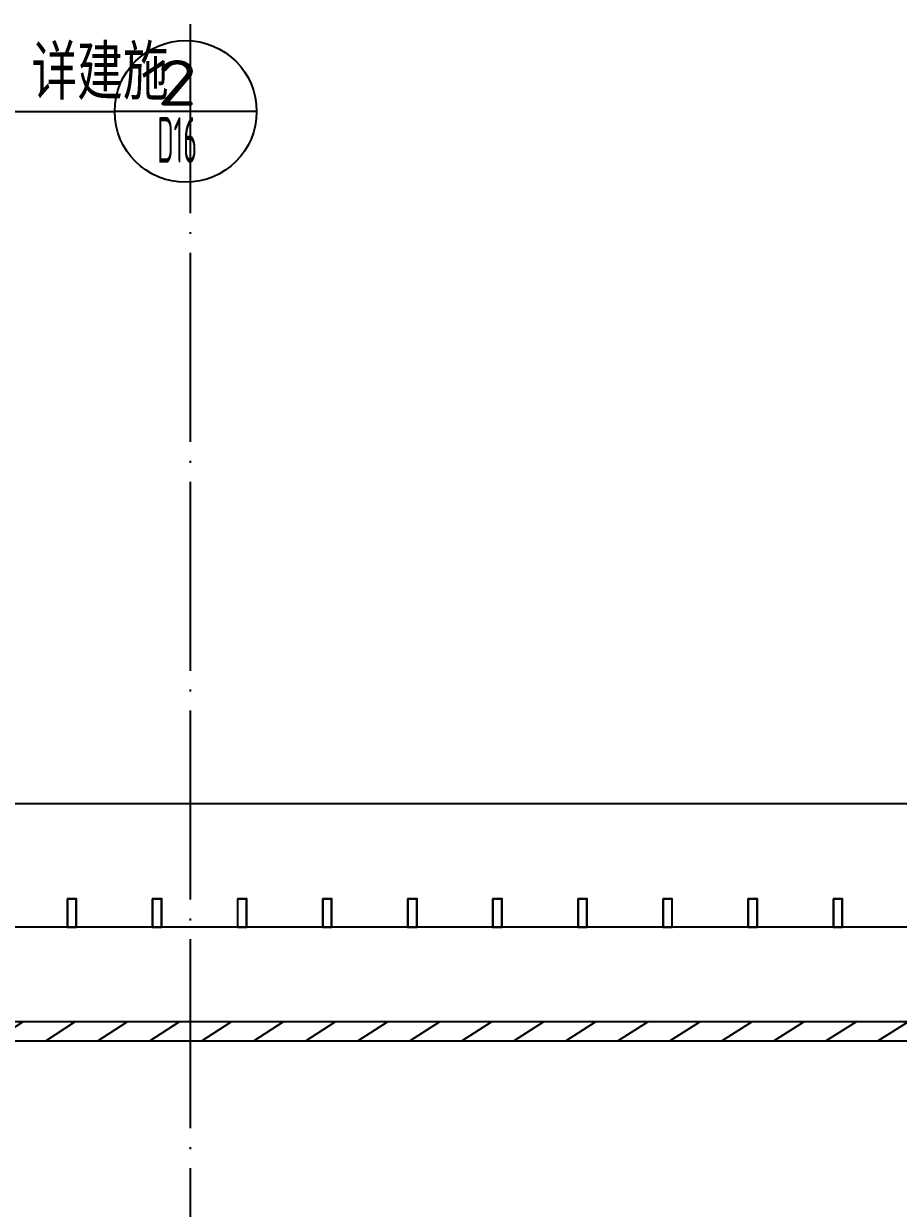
# Model space of a CAD drawing. Header units: inches. Extents: x 0 to 1813292486, y 0 to 3473589894.
# Drawn here: x 600521727 to 600530976, y 3473288745 to 3473301276 of the extents above; entities that cross this region are included whole.
import ezdxf
from ezdxf.enums import TextEntityAlignment as Align

# ---------------------------------------------------------------- set-up
doc = ezdxf.new("R2010")
doc.units = ezdxf.units.IN
doc.header["$LTSCALE"] = 1000
doc.header["$MEASUREMENT"] = 0
doc.linetypes.add('AX-MALL-GIRD-200$0$DOTE', pattern=[2.4200000000000004, 2, -0.2, 0.02, -0.2])
for name, color, linetype in [('A-Anno-Note', 241, 'Continuous'), ('AX-MALL-DIM-P02$0$A-Anno-Dims', 3, 'Continuous'), ('AX-MALL-DIM-P02$0$A-Detl-Thin', 131, 'Continuous'), ('AX-MALL-DIM-SY-P02$0$A-Anno-Note', 241, 'Continuous'), ('AX-MALL-DIM-SY-P02$0$DIM_IDEN', 3, 'Continuous'), ('AX-MALL-GIRD-200$0$A-Grid', 222, 'AX-MALL-GIRD-200$0$DOTE'), ('AX-MALL-P02-200$0$A-Anno-Note', 241, 'Continuous'), ('AX-MALL-WALL-P02$0$A-Anno-Note', 241, 'Continuous'), ('AX-MALL-WALL-P02-QT$0$A-Detl-Thin', 131, 'Continuous'), ('AX-MALL-WALL-P02-QT$0$A-Flor', 41, 'Continuous'), ('AX-MALL-WALL-P02-QT$0$A-Wall', 2, 'Continuous'), ('AX-MALL-WALL-P02-QT$0$A-Wall-Patt', 13, 'Continuous'), ('AX-MALL-WALL-P02-QT$0$A-Wind', 4, 'Continuous'), ('AX-MALL-ZTKD-P02$0$A-Anno-Note', 241, 'Continuous')]:
    doc.layers.add(name, color=color, linetype=linetype)
doc.styles.add('AX-MALL-DIM-P02$0$_TCH_DIM_T3', font='gbenor.shx')
doc.styles.add('AX-MALL-DIM-SY-P02$0$_TCH_DIM', font='gbenor.shx')
doc.styles.add('AX-MALL-DIM-SY-P02$0$_TCH_LABEL', font='gbenor.shx')
doc.dimstyles.new('AX-MALL-DIM-P02$0$_TCH_ARCH&&180', dxfattribs={"dimtxt": 535.5, "dimasz": 270, "dimexe": 450, "dimexo": 450, "dimgap": 137.25, "dimtad": 1, "dimdec": 0, "dimzin": 0, "dimdsep": 46, "dimtxsty": 'AX-MALL-DIM-P02$0$_TCH_DIM_T3', "dimblk": 'AX-MALL-DIM-P02$0$_ArchTick', "dimcen": 0.09, "dimclrt": 7, "dimazin": 2, "dimtfac": 1, "dimtdec": 0, "dimtix": 1, "dimtmove": 2, "dimatfit": 3, "dimfxl": 500, "dimtolj": 1, "dimtzin": 0, "dimarcsym": 0})

# ---------------------------------------------------------------- blocks, each defined once
blk = doc.blocks.new('AX-MALL-GIRD-200')
at = {"layer": 'AX-MALL-GIRD-200$0$A-Grid'}
blk.add_line((600362273.8649971, 3473177427.819103), (600323544.3260479, 3473073464.092021), dxfattribs=at)
blk = doc.blocks.new('AX-MALL-WALL-P02-QT$0$gerthrthrth')
at = {"layer": 'AX-MALL-WALL-P02-QT$0$A-Flor'}
for points in [[(-99.99999976158142, 300.0000004768372), (-99.99999976158142, 4.76837158203125e-07), (1.192092895507812e-07, 4.76837158203125e-07), (1.192092895507812e-06, 299.9999995231628)], [(-96.99999964237213, 296.9999995231628), (-96.99999988079071, 3.000000476837158), (-2.999999761581421, 3.000000953674316), (-2.999998927116394, 296.9999995231628)]]:
    blk.add_lwpolyline(points, close=True, dxfattribs=at)
blk = doc.blocks.new('AX-MALL-WALL-P02-QT$0$fegehrthr')
at = {"layer": 'AX-MALL-WALL-P02-QT$0$A-Flor'}
blk.add_lwpolyline([(209327.1700227261, 135611.3328585625), (176412.6506459713, 135611.3369994164)], dxfattribs=at)
at = {"layer": 'AX-MALL-WALL-P02-QT$0$A-Flor', "rotation": 359.9999999798665}
for p in [(200427.17002213, 135611.3384218216), (201327.1700223684, 135611.3384203911), (202227.1700226068, 135611.3384199142), (203127.1700222492, 135611.3384203911), (204027.1700223684, 135611.3384203911), (204927.1700222492, 135611.3384194374), (205827.1700223684, 135611.3384184837), (206727.1700223684, 135611.3384189606), (207627.1700223684, 135611.3384194374), (208527.1700229645, 135611.3384156227)]:
    blk.add_blockref('AX-MALL-WALL-P02-QT$0$gerthrthrth', p, dxfattribs=at)
blk = doc.blocks.new('AX-MALL-WALL-P02-QT')
at = {"layer": 'AX-MALL-WALL-P02-QT$0$A-Wall-Patt'}
h = blk.add_hatch(dxfattribs=at)
h.set_pattern_fill('普通砖', color=256, scale=200, style=0)
h.set_pattern_definition([(45, (0, 359.0227), (-353.55353201463, 353.55353201463), [])])
h.paths.add_polyline_path([(600411627.578459, 3473145197.93899), (600337386.7673359, 3473172854.819583), (600337316.9487696, 3473172667.401954), (600411464.0510782, 3473145045.430644), (600411581.0327483, 3473145072.993904)])
at = {"layer": 'AX-MALL-WALL-P02-QT$0$A-Wall'}
for p, q in [((600411627.578459, 3473145197.93899), (600337386.7673359, 3473172854.819583)), ((600337316.9487696, 3473172667.401954), (600411464.0510782, 3473145045.430644))]:
    blk.add_line(p, q, dxfattribs=at)
at = {"layer": 'AX-MALL-WALL-P02-QT$0$A-Detl-Thin', "rotation": 339.5681613092246}
blk.add_blockref('AX-MALL-WALL-P02-QT$0$fegehrthr', (600121810.7232074, 3473109514.681517), dxfattribs=at)
at = {"layer": 'AX-MALL-WALL-P02-QT$0$A-Wind'}
blk.add_blockref('AX-MALL-GIRD-200', (0, 0), dxfattribs=at)
blk = doc.blocks.new('AX-MALL-WALL-P02')
at = {"layer": 'AX-MALL-WALL-P02$0$A-Anno-Note'}
blk.add_blockref('AX-MALL-WALL-P02-QT', (0, 0), dxfattribs=at)
blk = doc.blocks.new('AX-MALL-ZTKD-P02')
at = {"layer": 'AX-MALL-ZTKD-P02$0$A-Anno-Note'}
blk.add_blockref('AX-MALL-GIRD-200', (0, 0), dxfattribs=at)
blk = doc.blocks.new('AX-MALL-DIM-SY-P02')
at = {"layer": 'AX-MALL-DIM-SY-P02$0$DIM_IDEN'}
for p, q in [((600359059.1766944, 3473175057.424056), (600360360.3714458, 3473174572.69083)), ((600361766.0036659, 3473174049.051582), (600360360.3714459, 3473174572.69083))]:
    blk.add_line(p, q, dxfattribs=at)
blk.add_circle((600361063.1875559, 3473174310.871206), 750, dxfattribs=at)
at = {"layer": 'AX-MALL-DIM-SY-P02$0$A-Anno-Note', "style": 'AX-MALL-DIM-SY-P02$0$_TCH_DIM', "width": 0.7}
blk.add_text('详建施', height=506.3829787234042, rotation=339.5681613088448, dxfattribs=at).set_placement((600359596.7363803, 3473175047.198016))
at = {"layer": 'AX-MALL-DIM-SY-P02$0$A-Anno-Note', "style": 'AX-MALL-DIM-SY-P02$0$_TCH_LABEL'}
for s, width, p, p2 in [('2', 1.721144848786169, (600360801.3856015, 3473174472.827178), (600361197.4148402, 3473174325.294665)), ('D16', 0.5527461140801259, (600360590.6248701, 3473173907.071123), (600360986.6541088, 3473173759.53861))]:
    blk.add_text(s, height=482.9906831399546, rotation=339.5681613000222, dxfattribs=dict(at, width=width)).set_placement(p, p2, align=Align.FIT)
blk = doc.blocks.new('AX-MALL-DIM-P02$0$_ArchTick')
at = {"color": 0, "linetype": 'ByBlock', "const_width": 0.4}
blk.add_lwpolyline([(-0.5, -0.5), (0.5, 0.5)], dxfattribs=at)
blk = doc.blocks.new('*D1107')
at = {"layer": 'AX-MALL-DIM-P02$0$A-Anno-Dims', "color": 0, "lineweight": -2, "transparency": 16777216}
for p, q in [((600337892.9493351, 3473174213.590119), (600338350.027458, 3473175440.548359)), ((600338192.9356308, 3473175018.858713), (600366422.7174414, 3473164502.432598)), ((600366122.7311455, 3473163697.164003), (600366579.8092686, 3473164924.122244))]:
    blk.add_line(p, q, dxfattribs=at)
at = {"layer": 'AX-MALL-DIM-P02$0$A-Anno-Dims', "color": 0, "lineweight": -2, "transparency": 16777216, "xscale": 270, "yscale": 270, "zscale": 270}
for p, rotation in [((600338192.9356308, 3473175018.858713), 159.5681541031688), ((600366422.7174414, 3473164502.432598), 339.5681541031688)]:
    blk.add_blockref('AX-MALL-DIM-P02$0$_ArchTick', p, dxfattribs=dict(at, rotation=rotation))
at = {"layer": 'AX-MALL-DIM-P02$0$A-Anno-Dims', "color": 7, "transparency": 16777216, "insert": (600352449.2091802, 3473170140.166337), "char_height": 535.5, "attachment_point": 5, "rotation": 339.56815410316875, "style": 'AX-MALL-DIM-P02$0$_TCH_DIM_T3'}
blk.add_mtext('\\A1;30125', dxfattribs=at)
blk = doc.blocks.new('AX-MALL-DIM-P02')
at = {"layer": 'AX-MALL-DIM-P02$0$A-Anno-Dims'}
blk.add_blockref('AX-MALL-DIM-SY-P02', (0, 0), dxfattribs=at)
at = {"layer": 'AX-MALL-DIM-P02$0$A-Detl-Thin'}
blk.add_blockref('AX-MALL-ZTKD-P02', (-2.384185791015625e-06, 9.5367431640625e-07), dxfattribs=at)
at = {"layer": 'AX-MALL-DIM-P02$0$A-Anno-Dims'}
dim = blk.add_aligned_dim(p1=(600337735.8575076, 3473173791.900472), p2=(600365965.6393181, 3473163275.474357), distance=1309.3307206168333, dimstyle='AX-MALL-DIM-P02$0$_TCH_ARCH&&180', dxfattribs=at)
dim.commit()
dim.dimension.update_dxf_attribs({"geometry": '*D1107', "text_midpoint": (600352449.2091802, 3473170140.166337)})
blk = doc.blocks.new('AX-MALL-P02-200')
at = {"layer": 'AX-MALL-P02-200$0$A-Anno-Note'}
blk.add_blockref('AX-MALL-WALL-P02', (0, 0), dxfattribs=at)
blk.add_blockref('AX-MALL-DIM-P02', (0, 0), dxfattribs=at)

msp = doc.modelspace()

# ---------------------------------------------------------------- block references
at = {"layer": 'A-Anno-Note', "rotation": 20.43183869077545}
msp.add_blockref('AX-MALL-P02-200', (1250392458.527329, 9048125.682563305), dxfattribs=at)

doc.saveas('drawing.dxf')
